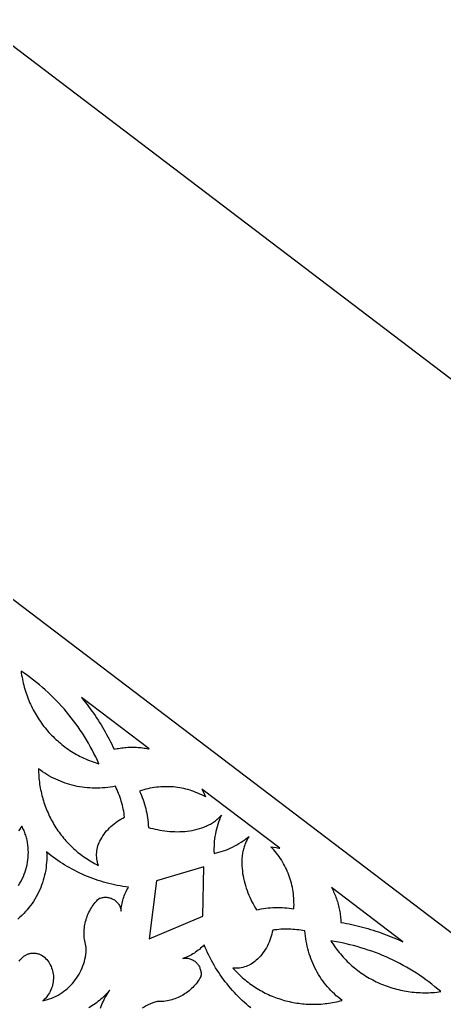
# Model space of a CAD drawing. Extents: x -1429 to -724, y 80 to 630.
# Drawn here: x -968.7 to -910.9, y 495.2 to 629.7 of the extents above; entities that cross this region are included whole.
import ezdxf

# ---------------------------------------------------------------- set-up
doc = ezdxf.new("R2010")
doc.units = 0
doc.layers.add('LAYER_1', color=18, linetype='CONTINUOUS')

msp = doc.modelspace()

# ---------------------------------------------------------------- linework, layer by layer
at = {"layer": 'LAYER_1'}
for points in [[(-724.3, 439.67), (-724.3, 79.67), (-1429.3, 79.67), (-1429.3, 629.67), (-974.3, 629.67)], [(-784.3, 144.67), (-1369.3, 144.67), (-1369.3, 569.67), (-994.51, 569.67), (-784.3, 409.91)], [(-968.49, 540.7), (-968.44, 540.42), (-968.39, 540.14), (-968.34, 539.87), (-968.28, 539.59), (-968.22, 539.32), (-968.15, 539.05), (-968.08, 538.78), (-968.01, 538.51), (-967.92, 538.25), (-967.84, 537.99), (-967.75, 537.73), (-967.65, 537.47), (-967.56, 537.21), (-967.45, 536.96), (-967.35, 536.71), (-967.23, 536.46), (-967.12, 536.21), (-967, 535.97), (-966.87, 535.72), (-966.75, 535.49), (-966.61, 535.25), (-966.48, 535.02), (-966.34, 534.79), (-966.19, 534.56), (-966.04, 534.33), (-965.89, 534.11), (-965.74, 533.89), (-965.58, 533.67), (-965.41, 533.46), (-965.25, 533.25), (-965.07, 533.04), (-964.9, 532.84), (-964.72, 532.64), (-964.54, 532.44), (-964.36, 532.25), (-964.17, 532.06), (-963.98, 531.87), (-963.78, 531.69), (-963.58, 531.51), (-963.38, 531.33), (-963.17, 531.16), (-962.97, 530.99), (-962.75, 530.82), (-962.54, 530.66), (-962.32, 530.5), (-962.1, 530.35), (-961.88, 530.19), (-961.65, 530.05), (-961.42, 529.91), (-961.19, 529.77), (-960.95, 529.63), (-960.71, 529.5), (-960.47, 529.37), (-960.23, 529.25), (-959.98, 529.13), (-959.73, 529.02), (-959.48, 528.91), (-959.22, 528.81), (-958.97, 528.71), (-958.71, 528.61), (-958.44, 528.52), (-958.18, 528.43), (-957.91, 528.35), (-958.13, 528.83), (-958.36, 529.31), (-958.59, 529.78), (-958.84, 530.25), (-959.09, 530.71), (-959.35, 531.17), (-959.61, 531.62), (-959.88, 532.07), (-960.17, 532.51), (-960.45, 532.94), (-960.75, 533.37), (-961.05, 533.8), (-961.36, 534.22), (-961.68, 534.63), (-962, 535.04), (-962.34, 535.44), (-962.67, 535.84), (-963.02, 536.22), (-963.37, 536.61), (-963.73, 536.98), (-964.09, 537.36), (-964.47, 537.72), (-964.84, 538.08), (-965.23, 538.43), (-965.62, 538.77), (-966.02, 539.11), (-966.42, 539.44), (-966.83, 539.76), (-967.24, 540.08), (-967.66, 540.39), (-968.09, 540.69), (-968.52, 540.99)], [(-960.24, 537.33), (-960, 537.04), (-959.77, 536.74), (-959.54, 536.45), (-959.32, 536.15), (-959.09, 535.85), (-958.87, 535.54), (-958.66, 535.24), (-958.45, 534.93), (-958.24, 534.61), (-958.03, 534.3), (-957.83, 533.98), (-957.63, 533.66), (-957.44, 533.34), (-957.25, 533.02), (-957.06, 532.69), (-956.88, 532.36), (-956.7, 532.03), (-956.52, 531.7), (-956.35, 531.36), (-956.18, 531.02), (-956.01, 530.68), (-955.85, 530.34), (-955.65, 530.39), (-955.44, 530.43), (-955.24, 530.46), (-955.03, 530.5), (-954.82, 530.53), (-954.62, 530.55), (-954.41, 530.58), (-954.21, 530.59), (-954, 530.61), (-953.8, 530.62), (-953.59, 530.62), (-953.39, 530.63), (-953.18, 530.63), (-952.98, 530.62), (-952.78, 530.61), (-952.57, 530.6), (-952.37, 530.59), (-952.17, 530.57), (-951.97, 530.54), (-951.77, 530.51), (-951.57, 530.48), (-951.37, 530.45), (-951.17, 530.41), (-951.09, 530.39), (-960.27, 537.37)], [(-966.15, 527.42), (-966.14, 527.16), (-966.12, 526.89), (-966.11, 526.63), (-966.08, 526.37), (-966.06, 526.11), (-966.02, 525.85), (-965.99, 525.59), (-965.95, 525.33), (-965.9, 525.07), (-965.86, 524.82), (-965.8, 524.57), (-965.75, 524.31), (-965.69, 524.06), (-965.62, 523.81), (-965.55, 523.57), (-965.48, 523.32), (-965.4, 523.08), (-965.32, 522.84), (-965.23, 522.6), (-965.14, 522.36), (-965.05, 522.12), (-964.95, 521.89), (-964.85, 521.66), (-964.75, 521.43), (-964.64, 521.2), (-964.53, 520.97), (-964.41, 520.75), (-964.29, 520.53), (-964.17, 520.31), (-964.04, 520.09), (-963.91, 519.87), (-963.78, 519.66), (-963.64, 519.45), (-963.5, 519.24), (-963.35, 519.04), (-963.2, 518.84), (-963.05, 518.64), (-962.89, 518.44), (-962.73, 518.25), (-962.57, 518.05), (-962.41, 517.87), (-962.24, 517.68), (-962.07, 517.5), (-961.89, 517.32), (-961.71, 517.14), (-961.53, 516.97), (-961.34, 516.79), (-961.16, 516.63), (-960.96, 516.46), (-960.77, 516.3), (-960.57, 516.14), (-960.37, 515.99), (-960.17, 515.84), (-959.96, 515.69), (-959.75, 515.54), (-959.54, 515.4), (-959.32, 515.27), (-959.1, 515.13), (-958.88, 515), (-958.66, 514.88), (-958.43, 514.75), (-958.2, 514.63), (-957.97, 514.52), (-958.05, 514.73), (-958.11, 514.95), (-958.16, 515.17), (-958.2, 515.4), (-958.22, 515.62), (-958.24, 515.85), (-958.24, 516.07), (-958.22, 516.3), (-958.2, 516.53), (-958.16, 516.75), (-958.11, 516.98), (-958.05, 517.2), (-957.97, 517.42), (-957.88, 517.63), (-957.79, 517.84), (-957.67, 518.05), (-957.53, 518.3), (-957.38, 518.54), (-957.22, 518.77), (-957.05, 519), (-956.87, 519.22), (-956.68, 519.43), (-956.49, 519.64), (-956.28, 519.83), (-956.07, 520.02), (-955.86, 520.2), (-955.63, 520.37), (-955.4, 520.54), (-955.17, 520.69), (-954.92, 520.83), (-954.67, 520.97), (-954.42, 521.09), (-954.46, 521.37), (-954.5, 521.64), (-954.54, 521.91), (-954.6, 522.19), (-954.66, 522.46), (-954.72, 522.73), (-954.79, 522.99), (-954.87, 523.26), (-954.95, 523.52), (-955.04, 523.78), (-955.13, 524.04), (-955.23, 524.3), (-955.33, 524.55), (-955.44, 524.81), (-955.55, 525.06), (-955.67, 525.3), (-956.02, 525.24), (-956.37, 525.18), (-956.72, 525.14), (-957.07, 525.1), (-957.42, 525.07), (-957.78, 525.05), (-958.12, 525.04), (-958.47, 525.04), (-958.82, 525.05), (-959.17, 525.07), (-959.51, 525.1), (-959.86, 525.13), (-960.2, 525.18), (-960.54, 525.23), (-960.88, 525.29), (-961.21, 525.36), (-961.55, 525.45), (-961.88, 525.53), (-962.21, 525.63), (-962.53, 525.74), (-962.85, 525.86), (-963.17, 525.98), (-963.49, 526.11), (-963.8, 526.25), (-964.11, 526.4), (-964.41, 526.56), (-964.72, 526.73), (-965.01, 526.9), (-965.3, 527.09), (-965.59, 527.28), (-965.87, 527.48), (-966.15, 527.69)], [(-948.92, 525.24), (-949.21, 525.23), (-949.5, 525.22), (-949.8, 525.19), (-950.09, 525.16), (-950.38, 525.12), (-950.67, 525.08), (-950.96, 525.02), (-951.25, 524.96), (-951.53, 524.89), (-951.82, 524.82), (-952.11, 524.73), (-952.39, 524.64), (-952.26, 524.35), (-952.13, 524.06), (-952.01, 523.77), (-951.9, 523.47), (-951.8, 523.17), (-951.7, 522.86), (-951.61, 522.55), (-951.53, 522.25), (-951.46, 521.93), (-951.4, 521.62), (-951.34, 521.3), (-951.29, 520.99), (-951.25, 520.67), (-951.22, 520.35), (-951.2, 520.02), (-951.18, 519.7), (-950.88, 519.61), (-950.57, 519.53), (-950.26, 519.46), (-949.94, 519.39), (-949.61, 519.33), (-949.28, 519.27), (-948.95, 519.22), (-948.61, 519.19), (-948.27, 519.15), (-947.93, 519.13), (-947.59, 519.12), (-947.24, 519.11), (-946.9, 519.12), (-946.56, 519.13), (-946.22, 519.16), (-945.88, 519.19), (-945.54, 519.24), (-945.21, 519.29), (-944.88, 519.36), (-944.55, 519.44), (-944.23, 519.53), (-943.92, 519.63), (-943.61, 519.74), (-943.46, 519.8), (-943.31, 519.87), (-943.16, 519.94), (-943.02, 520.01), (-942.87, 520.08), (-942.73, 520.16), (-942.59, 520.24), (-942.46, 520.33), (-942.32, 520.41), (-942.19, 520.51), (-942.06, 520.6), (-941.94, 520.7), (-941.81, 520.8), (-941.69, 520.91), (-941.57, 521.02), (-941.46, 521.13), (-941.35, 521.25), (-941.24, 521.37), (-941.38, 521.06), (-941.5, 520.74), (-941.62, 520.43), (-941.73, 520.11), (-941.82, 519.78), (-941.91, 519.46), (-941.99, 519.13), (-942.06, 518.81), (-942.11, 518.48), (-942.16, 518.15), (-942.2, 517.82), (-942.23, 517.48), (-942.24, 517.15), (-942.25, 516.82), (-942.25, 516.48), (-942.23, 516.15), (-941.91, 516.22), (-941.59, 516.31), (-941.27, 516.4), (-940.95, 516.51), (-940.64, 516.62), (-940.33, 516.75), (-940.02, 516.88), (-939.72, 517.02), (-939.42, 517.17), (-939.13, 517.34), (-938.84, 517.5), (-938.55, 517.68), (-938.27, 517.87), (-938, 518.07), (-937.73, 518.27), (-937.46, 518.48), (-937.55, 518.35), (-937.63, 518.21), (-937.71, 518.07), (-937.79, 517.93), (-937.86, 517.78), (-937.92, 517.64), (-937.99, 517.49), (-938.04, 517.34), (-938.1, 517.19), (-938.15, 517.04), (-938.19, 516.88), (-938.23, 516.73), (-938.27, 516.57), (-938.31, 516.41), (-938.34, 516.25), (-938.36, 516.09), (-938.39, 515.93), (-938.41, 515.77), (-938.43, 515.44), (-938.45, 515.11), (-938.45, 514.78), (-938.44, 514.45), (-938.42, 514.11), (-938.38, 513.77), (-938.34, 513.44), (-938.28, 513.1), (-938.22, 512.77), (-938.14, 512.43), (-938.05, 512.1), (-937.96, 511.77), (-937.86, 511.44), (-937.74, 511.12), (-937.62, 510.8), (-937.5, 510.49), (-937.36, 510.18), (-937.22, 509.87), (-937.08, 509.57), (-936.93, 509.28), (-936.77, 509), (-936.61, 508.72), (-936.45, 508.46), (-936.13, 508.53), (-935.81, 508.59), (-935.5, 508.64), (-935.18, 508.69), (-934.86, 508.73), (-934.54, 508.75), (-934.22, 508.78), (-933.9, 508.79), (-933.58, 508.79), (-933.26, 508.79), (-932.94, 508.78), (-932.63, 508.76), (-932.31, 508.73), (-931.99, 508.69), (-931.68, 508.64), (-931.36, 508.59), (-931.35, 508.89), (-931.34, 509.19), (-931.35, 509.49), (-931.36, 509.78), (-931.37, 510.08), (-931.4, 510.37), (-931.43, 510.66), (-931.47, 510.95), (-931.51, 511.24), (-931.57, 511.53), (-931.63, 511.81), (-931.7, 512.09), (-931.77, 512.37), (-931.86, 512.65), (-931.95, 512.93), (-932.04, 513.2), (-932.15, 513.47), (-932.26, 513.73), (-932.37, 514), (-932.5, 514.26), (-932.63, 514.51), (-932.77, 514.76), (-932.91, 515.01), (-933.06, 515.26), (-933.22, 515.5), (-933.38, 515.73), (-933.55, 515.97), (-933.73, 516.19), (-933.91, 516.42), (-934.1, 516.64), (-934.3, 516.85), (-934.5, 517.06), (-934.14, 517.01), (-933.79, 516.96), (-933.43, 516.89), (-933.28, 516.86), (-943.88, 524.91), (-943.84, 524.83), (-943.68, 524.51), (-943.53, 524.18), (-943.4, 523.85), (-943.65, 523.99), (-943.91, 524.12), (-944.17, 524.24), (-944.43, 524.36), (-944.7, 524.47), (-944.97, 524.58), (-945.24, 524.67), (-945.51, 524.76), (-945.79, 524.84), (-946.07, 524.91), (-946.35, 524.98), (-946.63, 525.04), (-946.91, 525.09), (-947.2, 525.14), (-947.48, 525.17), (-947.77, 525.2), (-948.06, 525.22), (-948.34, 525.24), (-948.63, 525.24)], [(-950.09, 512.41), (-951.09, 504.54), (-943.77, 507.59), (-943.61, 514.35)], [(-926.21, 511.47), (-926.12, 511.29), (-926.03, 511.11), (-925.95, 510.93), (-925.86, 510.74), (-925.78, 510.56), (-925.71, 510.37), (-925.64, 510.18), (-925.57, 509.99), (-925.5, 509.8), (-925.44, 509.6), (-925.38, 509.41), (-925.33, 509.21), (-925.28, 509.01), (-925.23, 508.81), (-925.18, 508.61), (-925.14, 508.41), (-925.11, 508.21), (-925.07, 508), (-925.04, 507.8), (-925.02, 507.59), (-925, 507.38), (-924.98, 507.18), (-924.96, 506.97), (-924.95, 506.76), (-924.58, 506.69), (-924.21, 506.62), (-923.84, 506.55), (-923.47, 506.47), (-923.1, 506.39), (-922.73, 506.3), (-922.37, 506.21), (-922, 506.12), (-921.64, 506.02), (-921.28, 505.91), (-920.92, 505.81), (-920.56, 505.7), (-920.2, 505.58), (-919.85, 505.46), (-919.49, 505.34), (-919.14, 505.21), (-918.79, 505.08), (-918.44, 504.95), (-918.09, 504.81), (-917.74, 504.67), (-917.4, 504.52), (-917.06, 504.37), (-916.72, 504.22), (-916.54, 504.13), (-926.23, 511.5)], [(-932.6, 505.84), (-932.87, 505.83), (-933.15, 505.82), (-933.43, 505.8), (-933.7, 505.77), (-933.98, 505.74), (-934.25, 505.7), (-934.31, 505.42), (-934.37, 505.15), (-934.44, 504.87), (-934.53, 504.6), (-934.63, 504.34), (-934.73, 504.08), (-934.85, 503.82), (-934.97, 503.57), (-935.11, 503.32), (-935.26, 503.08), (-935.41, 502.84), (-935.58, 502.61), (-935.75, 502.39), (-935.93, 502.17), (-936.13, 501.96), (-936.33, 501.76), (-936.5, 501.6), (-936.68, 501.44), (-936.86, 501.3), (-937.05, 501.17), (-937.25, 501.05), (-937.45, 500.95), (-937.66, 500.85), (-937.87, 500.77), (-938.09, 500.69), (-938.31, 500.63), (-938.53, 500.59), (-938.75, 500.55), (-938.98, 500.53), (-939.2, 500.52), (-939.43, 500.52), (-939.66, 500.54), (-939.48, 500.35), (-939.31, 500.16), (-939.13, 499.97), (-938.95, 499.79), (-938.77, 499.61), (-938.58, 499.43), (-938.39, 499.26), (-938.2, 499.09), (-938, 498.93), (-937.81, 498.77), (-937.61, 498.61), (-937.4, 498.46), (-937.2, 498.31), (-936.99, 498.17), (-936.78, 498.02), (-936.57, 497.89), (-936.36, 497.75), (-936.14, 497.62), (-935.92, 497.5), (-935.7, 497.38), (-935.48, 497.26), (-935.26, 497.14), (-935.03, 497.03), (-934.8, 496.93), (-934.58, 496.83), (-934.34, 496.73), (-934.11, 496.63), (-933.88, 496.54), (-933.64, 496.46), (-933.4, 496.38), (-933.16, 496.3), (-932.92, 496.22), (-932.68, 496.15), (-932.44, 496.09), (-932.2, 496.03), (-931.95, 495.97), (-931.7, 495.92), (-931.46, 495.87), (-931.21, 495.82), (-930.96, 495.78), (-930.71, 495.75), (-930.45, 495.72), (-930.2, 495.69), (-929.95, 495.66), (-929.69, 495.65), (-929.44, 495.63), (-929.18, 495.62), (-928.93, 495.61), (-928.67, 495.61), (-928.41, 495.62), (-928.16, 495.62), (-927.9, 495.63), (-927.64, 495.65), (-927.38, 495.67), (-927.12, 495.7), (-926.86, 495.72), (-926.61, 495.76), (-926.35, 495.8), (-926.09, 495.84), (-925.83, 495.89), (-925.57, 495.94), (-925.31, 496), (-925.05, 496.06), (-924.79, 496.12), (-925.07, 496.34), (-925.34, 496.56), (-925.6, 496.78), (-925.85, 497.02), (-926.1, 497.25), (-926.34, 497.5), (-926.57, 497.75), (-926.8, 498.01), (-927.02, 498.28), (-927.23, 498.55), (-927.43, 498.82), (-927.63, 499.1), (-927.82, 499.39), (-928, 499.68), (-928.17, 499.97), (-928.34, 500.27), (-928.5, 500.58), (-928.65, 500.89), (-928.79, 501.2), (-928.92, 501.52), (-929.05, 501.84), (-929.16, 502.17), (-929.27, 502.5), (-929.37, 502.83), (-929.46, 503.17), (-929.55, 503.51), (-929.62, 503.85), (-929.69, 504.2), (-929.74, 504.54), (-929.79, 504.89), (-929.83, 505.25), (-929.86, 505.6), (-930.13, 505.65), (-930.4, 505.7), (-930.67, 505.74), (-930.95, 505.77), (-931.22, 505.79), (-931.49, 505.81), (-931.77, 505.83), (-932.04, 505.84), (-932.32, 505.84)], [(-926.18, 504.01), (-926.03, 503.78), (-925.87, 503.55), (-925.71, 503.32), (-925.54, 503.1), (-925.38, 502.88), (-925.2, 502.67), (-925.03, 502.46), (-924.85, 502.25), (-924.67, 502.05), (-924.48, 501.85), (-924.29, 501.65), (-924.1, 501.46), (-923.9, 501.27), (-923.71, 501.09), (-923.51, 500.91), (-923.3, 500.73), (-923.09, 500.56), (-922.88, 500.39), (-922.67, 500.23), (-922.45, 500.07), (-922.24, 499.91), (-922.01, 499.76), (-921.79, 499.61), (-921.56, 499.46), (-921.34, 499.32), (-921.1, 499.19), (-920.87, 499.06), (-920.63, 498.93), (-920.4, 498.81), (-920.16, 498.69), (-919.91, 498.57), (-919.67, 498.46), (-919.42, 498.36), (-919.17, 498.26), (-918.92, 498.16), (-918.67, 498.07), (-918.41, 497.98), (-918.16, 497.9), (-917.9, 497.82), (-917.64, 497.74), (-917.38, 497.67), (-917.12, 497.61), (-916.85, 497.55), (-916.59, 497.49), (-916.32, 497.44), (-916.05, 497.39), (-915.78, 497.35), (-915.51, 497.31), (-915.24, 497.28), (-914.97, 497.25), (-914.69, 497.23), (-914.42, 497.21), (-914.14, 497.2), (-913.86, 497.19), (-913.59, 497.19), (-913.31, 497.19), (-913.03, 497.19), (-912.75, 497.21), (-912.47, 497.22), (-912.19, 497.24), (-911.91, 497.27), (-911.63, 497.3), (-911.34, 497.34), (-911.74, 497.68), (-912.15, 498.01), (-912.56, 498.34), (-912.97, 498.65), (-913.39, 498.96), (-913.81, 499.27), (-914.24, 499.56), (-914.68, 499.85), (-915.12, 500.12), (-915.56, 500.39), (-916.01, 500.66), (-916.47, 500.91), (-916.93, 501.16), (-917.39, 501.4), (-917.85, 501.63), (-918.32, 501.85), (-918.8, 502.06), (-919.28, 502.27), (-919.76, 502.46), (-920.25, 502.65), (-920.74, 502.83), (-921.23, 503), (-921.73, 503.17), (-922.23, 503.32), (-922.73, 503.47), (-923.23, 503.61), (-923.74, 503.73), (-924.26, 503.85), (-924.77, 503.97), (-925.29, 504.07), (-925.81, 504.16), (-926.33, 504.25)]]:
    msp.add_lwpolyline(points, close=True, dxfattribs=at)
for points in [[(-968.85, 511.8), (-968.67, 512.09), (-968.51, 512.39), (-968.35, 512.7), (-968.21, 513.01), (-968.08, 513.32), (-967.97, 513.64), (-967.86, 513.97), (-967.77, 514.29), (-967.7, 514.62), (-967.64, 514.95), (-967.59, 515.29), (-967.56, 515.62), (-967.54, 515.96), (-967.53, 516.29), (-967.54, 516.63), (-967.56, 516.96), (-967.6, 517.3), (-967.65, 517.63), (-967.71, 517.96), (-967.75, 518.13), (-967.79, 518.29), (-967.84, 518.45), (-967.89, 518.62), (-967.94, 518.78), (-968, 518.94), (-968.06, 519.1), (-968.12, 519.26), (-968.19, 519.42), (-968.26, 519.57), (-968.33, 519.73), (-968.41, 519.88), (-968.55, 519.67), (-968.7, 519.46), (-968.85, 519.25)], [(-968.78, 501.47), (-968.67, 501.63), (-968.55, 501.77), (-968.42, 501.91), (-968.28, 502.04), (-968.13, 502.15), (-968.05, 502.21), (-967.97, 502.26), (-967.89, 502.31), (-967.81, 502.35), (-967.72, 502.39), (-967.63, 502.43), (-967.55, 502.46), (-967.46, 502.49), (-967.37, 502.52), (-967.27, 502.54), (-967.18, 502.56), (-967.09, 502.58), (-966.99, 502.59), (-966.9, 502.59), (-966.8, 502.59), (-966.7, 502.59), (-966.61, 502.58), (-966.51, 502.57), (-966.41, 502.55), (-966.31, 502.53), (-966.21, 502.5), (-966.11, 502.47), (-966.01, 502.43), (-965.91, 502.39), (-965.82, 502.34), (-965.72, 502.29), (-965.53, 502.15), (-965.35, 502.01), (-965.19, 501.85), (-965.03, 501.69), (-964.89, 501.52), (-964.76, 501.34), (-964.64, 501.16), (-964.54, 500.97), (-964.44, 500.77), (-964.36, 500.57), (-964.29, 500.37), (-964.23, 500.16), (-964.18, 499.95), (-964.15, 499.73), (-964.12, 499.52), (-964.11, 499.3), (-964.11, 499.08), (-964.13, 498.86), (-964.15, 498.65), (-964.19, 498.43), (-964.24, 498.21), (-964.3, 498), (-964.37, 497.79), (-964.45, 497.58), (-964.55, 497.37), (-964.66, 497.17), (-964.78, 496.98), (-964.91, 496.79), (-965.06, 496.6), (-965.21, 496.42), (-965.38, 496.25), (-965.56, 496.09), (-965.41, 496.12), (-965.25, 496.16), (-964.94, 496.25), (-964.63, 496.35), (-964.33, 496.46), (-964.04, 496.58), (-963.75, 496.72), (-963.47, 496.87), (-963.2, 497.03), (-962.94, 497.2), (-962.68, 497.38), (-962.43, 497.57), (-962.19, 497.78), (-961.96, 497.99), (-961.74, 498.21), (-961.53, 498.44), (-961.32, 498.68), (-961.13, 498.93), (-960.95, 499.18), (-960.78, 499.44), (-960.62, 499.71), (-960.47, 499.99), (-960.33, 500.27), (-960.2, 500.56), (-960.09, 500.85), (-959.98, 501.15), (-959.89, 501.46), (-959.82, 501.77), (-959.75, 502.08), (-959.7, 502.4), (-959.67, 502.72), (-959.65, 503.04), (-959.64, 503.2), (-959.64, 503.36), (-959.71, 503.58), (-959.76, 503.8), (-959.81, 504.02), (-959.85, 504.24), (-959.89, 504.46), (-959.91, 504.68), (-959.93, 504.91), (-959.94, 505.13), (-959.94, 505.35), (-959.93, 505.57), (-959.92, 505.8), (-959.9, 506.02), (-959.87, 506.24), (-959.83, 506.46), (-959.79, 506.68), (-959.73, 506.89), (-959.67, 507.11), (-959.61, 507.32), (-959.53, 507.53), (-959.45, 507.74), (-959.36, 507.95), (-959.27, 508.15), (-959.17, 508.35), (-959.06, 508.55), (-958.94, 508.74), (-958.82, 508.93), (-958.69, 509.12), (-958.55, 509.3), (-958.41, 509.48), (-958.26, 509.65), (-958.1, 509.82), (-957.94, 509.99), (-957.82, 510.04), (-957.7, 510.08), (-957.58, 510.11), (-957.45, 510.14), (-957.33, 510.16), (-957.2, 510.18), (-957.08, 510.18), (-956.96, 510.18), (-956.83, 510.18), (-956.71, 510.16), (-956.59, 510.14), (-956.47, 510.11), (-956.35, 510.08), (-956.23, 510.04), (-956.12, 509.99), (-956.01, 509.94), (-955.9, 509.88), (-955.8, 509.82), (-955.7, 509.74), (-955.6, 509.67), (-955.51, 509.58), (-955.42, 509.49), (-955.34, 509.4), (-955.27, 509.3), (-955.2, 509.19), (-955.13, 509.07), (-955.07, 508.96), (-955.02, 508.83), (-954.98, 508.7), (-954.94, 508.57), (-954.91, 508.43), (-954.89, 508.28), (-954.88, 508.5), (-954.87, 508.71), (-954.84, 508.93), (-954.81, 509.14), (-954.77, 509.35), (-954.72, 509.56), (-954.67, 509.77), (-954.61, 509.98), (-954.54, 510.18), (-954.47, 510.39), (-954.39, 510.59), (-954.3, 510.79), (-954.21, 510.98), (-954.11, 511.18), (-954, 511.37), (-953.89, 511.55), (-954.27, 511.61), (-954.66, 511.66), (-955.04, 511.73), (-955.42, 511.8), (-955.8, 511.88), (-956.18, 511.96), (-956.56, 512.05), (-956.93, 512.15), (-957.3, 512.26), (-957.67, 512.37), (-958.04, 512.48), (-958.4, 512.61), (-958.76, 512.74), (-959.12, 512.87), (-959.48, 513.01), (-959.83, 513.16), (-960.18, 513.32), (-960.53, 513.48), (-960.88, 513.65), (-961.22, 513.82), (-961.56, 514), (-961.89, 514.18), (-962.22, 514.37), (-962.55, 514.57), (-962.88, 514.78), (-963.2, 514.98), (-963.52, 515.2), (-963.83, 515.42), (-964.14, 515.65), (-964.45, 515.88), (-964.75, 516.12), (-965.05, 516.36), (-965.03, 516), (-965.03, 515.65), (-965.03, 515.29), (-965.05, 514.94), (-965.08, 514.58), (-965.12, 514.23), (-965.17, 513.88), (-965.24, 513.53), (-965.31, 513.19), (-965.4, 512.85), (-965.49, 512.51), (-965.6, 512.17), (-965.72, 511.84), (-965.85, 511.51), (-965.98, 511.18), (-966.13, 510.86), (-966.29, 510.55), (-966.46, 510.24), (-966.64, 509.93), (-966.83, 509.63), (-967.03, 509.34), (-967.23, 509.05), (-967.45, 508.77), (-967.68, 508.49), (-967.91, 508.23), (-968.16, 507.96), (-968.41, 507.71), (-968.67, 507.46), (-968.94, 507.22)], [(-937.24, 495.12), (-937.54, 495.37), (-937.83, 495.62), (-938.11, 495.87), (-938.4, 496.13), (-938.67, 496.4), (-938.95, 496.67), (-939.21, 496.94), (-939.47, 497.22), (-939.73, 497.51), (-939.98, 497.8), (-940.23, 498.09), (-940.47, 498.39), (-940.71, 498.69), (-940.94, 499), (-941.17, 499.31), (-941.39, 499.62), (-941.6, 499.94), (-941.81, 500.26), (-942.02, 500.59), (-942.21, 500.92), (-942.41, 501.25), (-942.59, 501.59), (-942.78, 501.93), (-942.95, 502.28), (-943.12, 502.63), (-943.28, 502.98), (-943.44, 503.34), (-943.59, 503.7), (-943.74, 503.54), (-943.9, 503.39), (-944.06, 503.24), (-944.22, 503.09), (-944.39, 502.96), (-944.56, 502.83), (-944.74, 502.7), (-944.92, 502.58), (-945.11, 502.47), (-945.29, 502.36), (-945.48, 502.26), (-945.68, 502.17), (-945.88, 502.08), (-946.08, 502), (-946.28, 501.93), (-946.48, 501.86), (-946.34, 501.88), (-946.2, 501.89), (-946.06, 501.89), (-945.92, 501.88), (-945.79, 501.87), (-945.66, 501.84), (-945.53, 501.81), (-945.41, 501.77), (-945.29, 501.72), (-945.18, 501.67), (-945.07, 501.61), (-944.96, 501.54), (-944.86, 501.47), (-944.77, 501.4), (-944.67, 501.31), (-944.59, 501.22), (-944.51, 501.13), (-944.43, 501.03), (-944.36, 500.93), (-944.3, 500.83), (-944.24, 500.72), (-944.19, 500.61), (-944.15, 500.49), (-944.11, 500.38), (-944.07, 500.26), (-944.05, 500.13), (-944.03, 500.01), (-944.01, 499.89), (-944.01, 499.76), (-944.01, 499.63), (-944.02, 499.5), (-944.04, 499.38), (-944.15, 499.18), (-944.27, 498.98), (-944.4, 498.79), (-944.54, 498.6), (-944.68, 498.42), (-944.82, 498.25), (-944.97, 498.08), (-945.13, 497.92), (-945.29, 497.76), (-945.46, 497.61), (-945.63, 497.46), (-945.8, 497.32), (-945.98, 497.19), (-946.17, 497.06), (-946.36, 496.94), (-946.55, 496.83), (-946.74, 496.72), (-946.94, 496.62), (-947.14, 496.53), (-947.35, 496.44), (-947.56, 496.36), (-947.77, 496.29), (-947.98, 496.22), (-948.19, 496.17), (-948.41, 496.12), (-948.63, 496.07), (-948.85, 496.04), (-949.07, 496.01), (-949.3, 495.99), (-949.52, 495.98), (-949.75, 495.98), (-949.98, 495.99), (-950.13, 495.94), (-950.29, 495.9), (-950.59, 495.79), (-950.89, 495.67), (-951.19, 495.54), (-951.47, 495.39), (-951.75, 495.24), (-952.02, 495.07)], [(-957.71, 495.1), (-957.62, 495.34), (-957.52, 495.57), (-957.42, 495.79), (-957.31, 496.02), (-957.2, 496.25), (-957.09, 496.47), (-956.97, 496.69), (-956.84, 496.91), (-956.71, 497.12), (-956.57, 497.34), (-956.43, 497.55), (-956.6, 497.36), (-956.77, 497.17), (-956.94, 496.99), (-957.12, 496.81), (-957.3, 496.63), (-957.48, 496.46), (-957.67, 496.29), (-957.86, 496.13), (-958.06, 495.97), (-958.25, 495.82), (-958.45, 495.67), (-958.66, 495.53), (-958.86, 495.39), (-959.07, 495.25), (-959.28, 495.12)]]:
    msp.add_lwpolyline(points, dxfattribs=at)

doc.saveas('drawing.dxf')
